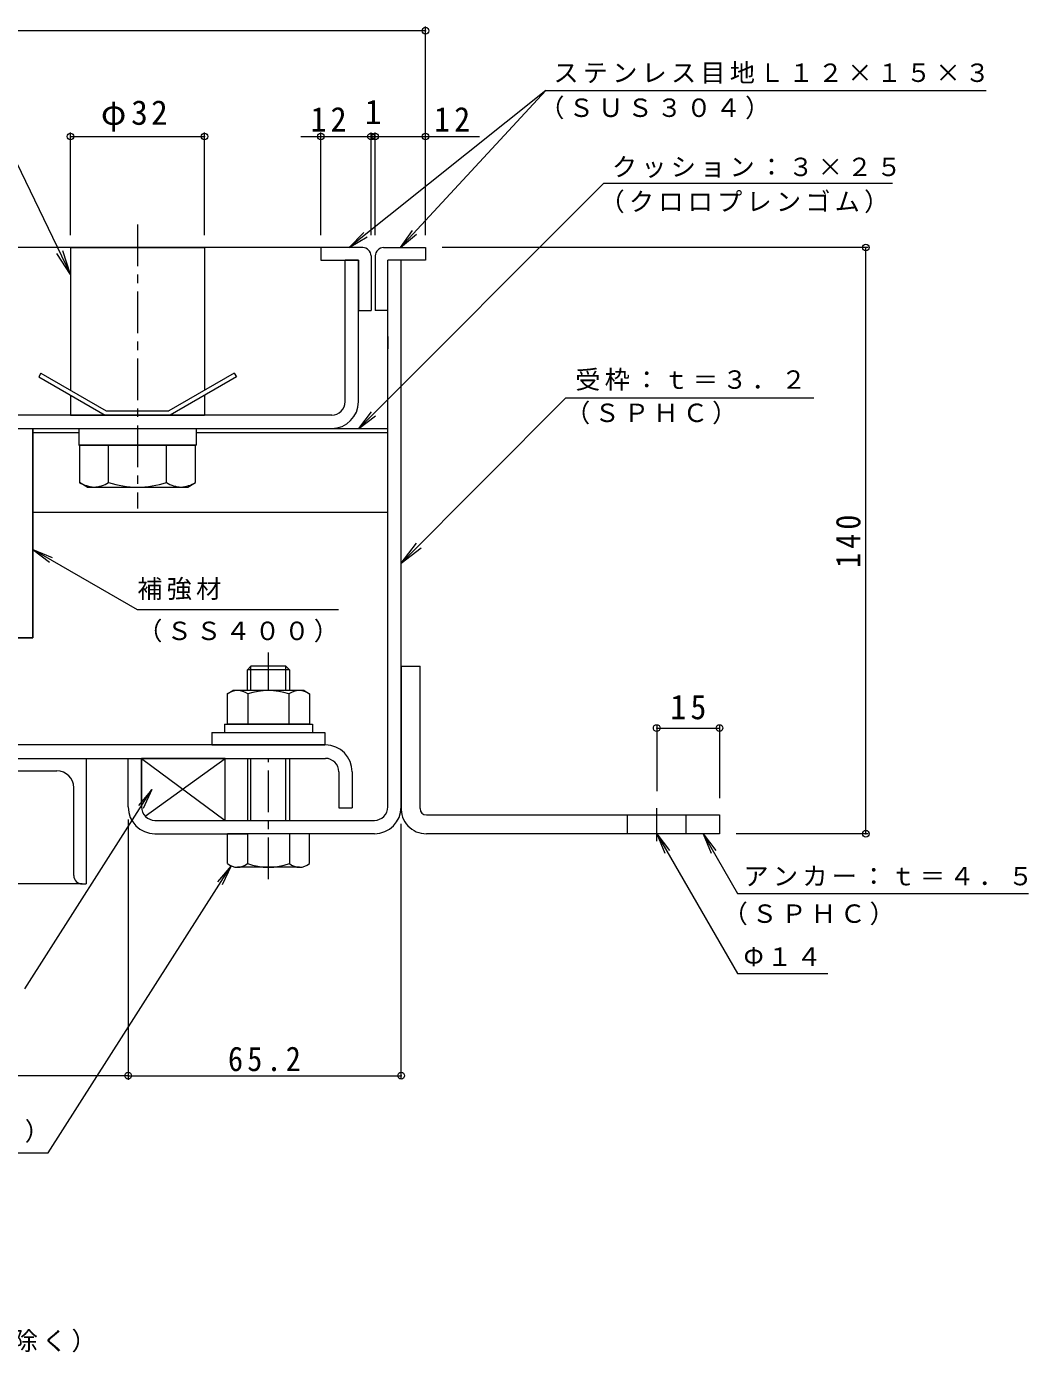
# Model space of a CAD drawing. Units: millimetres on the paper, enlarged 10 times, with parts at other scales. Extents: x -2670 to 2753, y -1962 to 1808.
# Drawn here: x 1557 to 2753, y 194 to 1778 of the extents above; entities that cross this region are included whole.
import ezdxf
from ezdxf.enums import TextEntityAlignment as Align

# ---------------------------------------------------------------- set-up
doc = ezdxf.new("R2010")
doc.units = ezdxf.units.MM
doc.header["$LTSCALE"] = 10
doc.header["$PDMODE"] = 32
doc.header["$PDSIZE"] = 8
doc.linetypes.add('CHAIN1', pattern=[8, 5, -1, 1, -1])
for name, color, linetype, lineweight in [('D-1', 2, 'Continuous', 9), ('D-2', 3, 'Continuous', 9), ('D-3', 4, 'Continuous', 9), ('D-5', 7, 'Continuous', 9), ('D-6', 6, 'Continuous', 9), ('D-7', 5, 'Continuous', 5), ('D-8', 5, 'Continuous', 5), ('D-9', 134, 'Continuous', 5), ('D-A', 3, 'Continuous', 9), ('D-B', 6, 'Continuous', 9), ('D-C', 5, 'Continuous', 5), ('D-E', 3, 'Continuous', 9), ('D-F', 7, 'Continuous', 9)]:
    doc.layers.add(name, color=color, linetype=linetype, lineweight=lineweight)
doc.styles.add('ＭＳ ゴシック', font='')
doc.styles.get('ＭＳ ゴシック').set_extended_font_data('MS Gothic')

msp = doc.modelspace()

# ---------------------------------------------------------------- linework, layer by layer
at = {"layer": 'D-1'}
for p, q in [((1988.3, 845.54), (1988.3, 1498.54)), ((2004.3, 845.54), (2004.3, 1498.54)), ((1694.3, 845.54), (1694.3, 903.54)), ((1710.3, 829.54), (1972.3, 829.54)), ((1710.3, 813.54), (1820.8, 813.54)), ((1972.3, 813.54), (1870.8, 813.54))]:
    msp.add_line(p, q, dxfattribs=at)
msp.add_lwpolyline([(1678.3, 845.54), (1678.3, 903.54), (1694.3, 903.54)], dxfattribs=at)
for centre, radius, start, end in [((1710.3, 845.54), 32, 180, 270), ((1710.3, 845.54), 16, 180, 270), ((1972.3, 845.54), 16, 270, 0), ((1972.3, 845.54), 32, 270, 0)]:
    msp.add_arc(centre, radius, start, end, dxfattribs=at)
at = {"layer": 'D-2'}
for p, q in [((1953.3, 1498.54), (1937.3, 1498.54)), ((1937.3, 1329.54), (1937.3, 1498.54)), ((1953.3, 1329.54), (1953.3, 1498.54)), ((1921.3, 1313.54), (283.3, 1313.54)), ((283.3, 1297.54), (1921.3, 1297.54))]:
    msp.add_line(p, q, dxfattribs=at)
for radius in [16, 32]:
    msp.add_arc((1921.3, 1329.54), radius, 270, 0, dxfattribs=at)
at = {"layer": 'D-3'}
for p, q in [((1908.3, 1513.54), (283.3, 1513.54)), ((1958.3, 1513.54), (1908.3, 1513.54)), ((1908.3, 1513.54), (1908.3, 1498.54)), ((1983.3, 1513.54), (2033.3, 1513.54)), ((2033.3, 1513.54), (2033.3, 1498.54)), ((1968.3, 1503.54), (1968.3, 1438.54)), ((1973.3, 1503.54), (1973.3, 1438.54)), ((2033.3, 1498.54), (1988.3, 1498.54)), ((1988.3, 1438.54), (1988.3, 1498.54)), ((1953.3, 1438.54), (1968.3, 1438.54)), ((1988.3, 1438.54), (1973.3, 1438.54)), ((1574.11, 1363.54), (1571.61, 1359.21)), ((1574.11, 1363.54), (1652.05, 1318.54)), ((1804.99, 1363.54), (1727.05, 1318.54)), ((1804.99, 1363.54), (1807.49, 1359.21)), ((1571.61, 1359.21), (1650.71, 1313.54)), ((1807.49, 1359.21), (1728.39, 1313.54)), ((1652.05, 1318.54), (1727.05, 1318.54)), ((1650.71, 1313.54), (1728.39, 1313.54))]:
    msp.add_line(p, q, dxfattribs=at)
msp.add_lwpolyline([(1908.3, 1498.54), (1953.3, 1498.54), (1953.3, 1438.54)], dxfattribs=at)
for centre, start, end in [((1958.3, 1503.54), 0, 90), ((1983.3, 1503.54), 90, 180)]:
    msp.add_arc(centre, 10, start, end, dxfattribs=at)
at = {"layer": 'D-5'}
for p, q in [((2176.85, 1700.94), (1942.21, 1513.54)), ((2176.85, 1700.94), (2003.33, 1513.54)), ((2176.85, 1700.94), (2702.69, 1700.94)), ((1529.14, 1648.29), (1609.55, 1481.2)), ((2246.36, 1590.31), (1953.59, 1297.54)), ((2246.36, 1590.31), (2590.9, 1590.31)), ((1942.21, 1513.54), (1959.54, 1531.56)), ((1942.21, 1513.54), (1963.62, 1526.46)), ((2003.33, 1513.54), (2017.78, 1533.94)), ((2003.33, 1513.54), (2022.57, 1529.51)), ((1609.55, 1481.2), (1593.12, 1506.3)), ((1609.55, 1481.2), (1600.18, 1509.7)), ((2200.7, 1333.92), (2004.3, 1136.85)), ((2200.7, 1333.92), (2497.04, 1333.92)), ((1953.59, 1297.54), (1968.81, 1317.37)), ((1953.59, 1297.54), (1973.42, 1312.76)), ((2004.3, 1136.85), (2022.52, 1160.68)), ((1564.55, 1153.02), (1584.38, 1137.8)), ((2004.3, 1136.85), (2028.07, 1155.15)), ((1555.06, 628.42), (1706.79, 866.52)), ((1706.79, 866.52), (1690.71, 847.37)), ((1706.79, 866.52), (1696.22, 843.87)), ((2309.3, 813.54), (2318.87, 790.44)), ((2309.3, 813.54), (2324.52, 793.71)), ((2309.3, 813.54), (2405.71, 646.55)), ((2364.6, 813.54), (2405.71, 742.33)), ((2364.6, 813.54), (2374.17, 790.44)), ((2364.6, 813.54), (2379.82, 793.71)), ((1582.84, 432.41), (1801.25, 775.17)), ((1801.25, 775.17), (1785.18, 756.02)), ((1801.25, 775.17), (1790.68, 752.51)), ((2405.71, 742.33), (2753.15, 742.33)), ((2405.71, 646.55), (2513.76, 646.55)), ((888.11, 432.41), (1582.84, 432.41))]:
    msp.add_line(p, q, dxfattribs=at)
msp.add_lwpolyline([(1929.29, 1081), (1689.29, 1081), (1564.55, 1153.02), (1587.65, 1143.46)], dxfattribs=at)
at = {"layer": 'D-6'}
for p, q in [((1988.3, 1407.54), (1988.3, 1392.54)), ((283.3, 1297.54), (1988.3, 1297.54)), ((1564.55, 1292.54), (1619.55, 1292.54)), ((1759.55, 1292.54), (1988.3, 1292.54)), ((1564.55, 1197.54), (1988.3, 1197.54)), ((1694.3, 903.54), (1694.3, 845.54)), ((1698.82, 834.4), (1794.3, 903.54))]:
    msp.add_line(p, q, dxfattribs=at)
msp.add_lwpolyline([(1710.3, 829.54), (1794.3, 829.54), (1794.3, 903.54), (1694.3, 903.54), (1794.3, 829.54)], dxfattribs=at)
at = {"layer": 'D-7', "linetype": 'CHAIN1'}
for p, q in [((1845.8, 984.54), (1845.8, 1030.18)), ((1845.8, 759.15), (1845.8, 903.54))]:
    msp.add_line(p, q, dxfattribs=at)
at = {"layer": 'D-7'}
for p, q in [((1824.86, 1013.54), (1820.8, 1009.48)), ((1866.74, 1013.54), (1824.86, 1013.54)), ((1824.86, 984.54), (1824.86, 1013.54)), ((1866.74, 1013.54), (1870.8, 1009.48)), ((1866.74, 984.54), (1866.74, 1013.54)), ((1870.8, 1009.48), (1820.8, 1009.48)), ((1820.8, 984.54), (1820.8, 1009.48)), ((1870.8, 1009.48), (1870.8, 986.04)), ((1870.8, 1009.48), (1870.8, 984.54)), ((1820.8, 903.54), (1820.8, 829.54)), ((1824.86, 829.54), (1824.86, 903.54)), ((1866.74, 829.54), (1866.74, 903.54)), ((1870.8, 903.54), (1870.8, 829.54)), ((1894.8, 813.54), (1796.8, 813.54)), ((1796.8, 778.01), (1796.8, 813.54)), ((1820.8, 813.54), (1820.8, 778.01)), ((1870.8, 813.54), (1870.8, 778.01)), ((1894.8, 778.01), (1894.8, 813.54)), ((1882.8, 773.54), (1808.8, 773.54))]:
    msp.add_line(p, q, dxfattribs=at)
at = {"layer": 'D-7', "color": 2, "lineweight": 9}
for p, q in [((1796.72, 980.74), (1803.3, 984.54)), ((1888.3, 984.54), (1803.3, 984.54)), ((1796.72, 980.74), (1796.72, 944.54)), ((1821.26, 980.74), (1821.26, 944.54)), ((1870.34, 980.74), (1870.34, 944.54))]:
    msp.add_line(p, q, dxfattribs=at)
at = {"layer": 'D-7', "color": 134}
for p, q in [((1778.3, 934.54), (1778.3, 919.54)), ((1778.3, 934.54), (1913.3, 934.54)), ((1913.3, 934.54), (1913.3, 919.54)), ((1778.3, 919.54), (1913.3, 919.54))]:
    msp.add_line(p, q, dxfattribs=at)
at = {"layer": 'D-7', "color": 6, "lineweight": 9}
for p, q in [((1793.3, 944.54), (1793.3, 934.54)), ((1793.3, 934.54), (1898.3, 934.54))]:
    msp.add_line(p, q, dxfattribs=at)
at = {"layer": 'D-7', "color": 2, "lineweight": 9}
msp.add_lwpolyline([(1888.3, 984.54), (1894.87, 980.74), (1894.87, 944.54), (1796.72, 944.54)], dxfattribs=at)
at = {"layer": 'D-7', "color": 6, "lineweight": 9}
msp.add_lwpolyline([(1793.3, 944.54), (1898.3, 944.54), (1898.3, 934.54)], dxfattribs=at)
at = {"layer": 'D-7', "color": 2, "lineweight": 9}
for centre, radius, start, end in [((1811.21, 955.66), 28.97, 94.38438, 120), ((1808.23, 960.34), 24.21, 57.42749, 88.18784), ((1845.8, 903.34), 81.2, 72.41188, 107.5881), ((1883.37, 960.34), 24.21, 91.81215, 122.57249), ((1880.39, 955.66), 28.97, 59.99998, 85.6156)]:
    msp.add_arc(centre, radius, start, end, dxfattribs=at)
at = {"layer": 'D-7'}
for centre, radius, start, end in [((1808.8, 791.87), 18.33, 229.1022, 310.89809), ((1845.8, 845.62), 72.08, 249.70546, 290.29454), ((1882.8, 791.87), 18.33, 229.10191, 310.8978)]:
    msp.add_arc(centre, radius, start, end, dxfattribs=at)
at = {"layer": 'D-8'}
msp.add_line((564.55, 1297.54), (1564.55, 1297.54), dxfattribs=at)
msp.add_lwpolyline([(1564.55, 1297.54), (1564.55, 1047.54), (564.55, 1047.54)], dxfattribs=at)
at = {"layer": 'D-9'}
for p, q in [((1557, 1297.54), (1564.55, 1297.54)), ((1564.55, 1047.54), (1564.55, 1297.54)), ((1314.55, 1047.54), (1564.55, 1047.54))]:
    msp.add_line(p, q, dxfattribs=at)
at = {"layer": 'D-A'}
for p, q in [((1913.8, 919.54), (283.3, 919.54)), ((283.3, 903.54), (1913.8, 903.54)), ((1929.8, 887.54), (1929.8, 844.54)), ((1945.8, 887.54), (1945.8, 844.54)), ((1929.8, 844.54), (1945.8, 844.54))]:
    msp.add_line(p, q, dxfattribs=at)
for radius in [32, 16]:
    msp.add_arc((1913.8, 887.54), radius, 0, 90, dxfattribs=at)
at = {"layer": 'D-B'}
for p, q in [((1478.3, 903.54), (1628.3, 903.54)), ((1628.3, 903.54), (1628.3, 753.54)), ((1488.3, 888.54), (1593.3, 888.54)), ((1613.3, 763.54), (1613.3, 868.54)), ((1623.3, 753.54), (283.3, 753.54)), ((1623.3, 753.54), (1628.3, 753.54))]:
    msp.add_line(p, q, dxfattribs=at)
for centre, radius, start, end in [((1593.3, 868.54), 20, 0, 90), ((1623.3, 763.54), 10, 180, 270)]:
    msp.add_arc(centre, radius, start, end, dxfattribs=at)
at = {"layer": 'D-C', "color": 2, "linetype": 'CHAIN1', "lineweight": 9}
msp.add_line((1689.55, 1541.22), (1689.55, 1201.91), dxfattribs=at)
at = {"layer": 'D-C', "color": 2, "lineweight": 9}
for p, q in [((1609.55, 1513.54), (1609.55, 1343.08)), ((1609.55, 1513.54), (1769.55, 1513.54)), ((1769.55, 1513.54), (1769.55, 1343.08)), ((1609.55, 1337.3), (1609.55, 1313.54)), ((1769.55, 1337.3), (1769.55, 1313.54)), ((1609.55, 1313.54), (1769.55, 1313.54))]:
    msp.add_line(p, q, dxfattribs=at)
at = {"layer": 'D-C', "color": 134}
for p, q in [((1619.55, 1297.54), (1619.55, 1277.54)), ((1619.55, 1297.54), (1759.55, 1297.54)), ((1759.55, 1297.54), (1759.55, 1277.54)), ((1619.55, 1277.54), (1759.55, 1277.54))]:
    msp.add_line(p, q, dxfattribs=at)
at = {"layer": 'D-C'}
for p, q in [((1620.27, 1277.54), (1620.27, 1232.9)), ((1758.83, 1277.54), (1620.27, 1277.54)), ((1654.91, 1232.9), (1654.91, 1277.54)), ((1724.19, 1232.9), (1724.19, 1277.54)), ((1758.83, 1232.9), (1758.83, 1277.54)), ((1629.55, 1227.54), (1620.27, 1232.9))]:
    msp.add_line(p, q, dxfattribs=at)
msp.add_lwpolyline([(1629.55, 1227.54), (1749.55, 1227.54), (1758.83, 1232.9)], dxfattribs=at)
for centre, radius, start, end in [((1640.71, 1268.31), 40.89, 240, 265.61574), ((1636.51, 1261.71), 34.18, 271.81354, 302.57069), ((1689.55, 1342.18), 114.64, 252.41203, 287.58795), ((1742.59, 1261.71), 34.18, 237.42929, 268.18645), ((1738.39, 1268.31), 40.89, 274.38425, 299.99998)]:
    msp.add_arc(centre, radius, start, end, dxfattribs=at)
at = {"layer": 'D-E'}
for p, q in [((2004.3, 1013.54), (2004.3, 845.54)), ((2004.3, 1013.54), (2026.8, 1013.54)), ((2026.8, 843.54), (2026.8, 1013.54)), ((2034.3, 836.04), (2384.3, 836.04)), ((2274.3, 813.54), (2274.3, 836.04)), ((2344.3, 813.54), (2344.3, 836.04)), ((2384.3, 836.04), (2384.3, 813.54)), ((2384.3, 813.54), (2034.3, 813.54))]:
    msp.add_line(p, q, dxfattribs=at)
at = {"layer": 'D-E', "linetype": 'CHAIN1'}
msp.add_line((2309.3, 804.81), (2309.3, 844.25), dxfattribs=at)
at = {"layer": 'D-E'}
for radius, start in [(30, 176.17647), (7.5, 180.00027)]:
    msp.add_arc((2034.3, 843.54), radius, start, 270, dxfattribs=at)
at = {"layer": 'D-F'}
for p, q in [((2033.3, 1528.54), (2033.3, 1777.53)), ((2033.3, 1772.53), (283.3, 1772.53)), ((1609.55, 1528.54), (1609.55, 1651.16)), ((1769.55, 1528.54), (1769.55, 1651.16)), ((1908.3, 1528.54), (1908.3, 1651.16)), ((1968.3, 1528.54), (1968.3, 1651.16)), ((1973.3, 1528.54), (1973.3, 1651.16)), ((1609.55, 1646.16), (1769.55, 1646.16)), ((1884.47, 1646.16), (1968.3, 1646.16)), ((1968.3, 1646.16), (1973.3, 1646.16)), ((1973.3, 1646.16), (2097.65, 1646.16)), ((2561.93, 1513.54), (2053.3, 1513.54)), ((2558.93, 813.54), (2558.93, 1513.54)), ((2309.3, 942.79), (2309.3, 864.25)), ((2309.3, 939.79), (2384.3, 939.79)), ((2384.3, 942.79), (2384.3, 856.04)), ((1678.29, 830.54), (1678.29, 519.64)), ((2004.3, 521.64), (2004.3, 825.54)), ((2561.93, 813.54), (2404.3, 813.54)), ((1678.29, 524.64), (283.3, 524.64)), ((1678.29, 524.64), (2004.3, 524.64))]:
    msp.add_line(p, q, dxfattribs=at)
for p in [(2033.3, 1772.53), (1609.55, 1646.16), (1769.55, 1646.16), (1908.3, 1646.16), (1968.3, 1646.16), (1973.3, 1646.16), (2033.3, 1646.16), (2558.93, 1513.54), (2309.3, 939.79), (2384.3, 939.79), (2558.93, 813.54), (1678.29, 524.64), (2004.3, 524.64)]:
    msp.add_point(p, dxfattribs=at)

# ---------------------------------------------------------------- texts
at = {"layer": 'D-5', "char_height": 21.99, "attachment_point": 7, "style": 'ＭＳ ゴシック'}
for s, insert in [('\\T1.17;ステンレス目地Ｌ１２×１５×３', (2186.04, 1709.11)), ('\\T1.17;（ＳＵＳ３０４）', (2169.2, 1666.67)), ('\\T1.17;クッション：３×２５', (2255.91, 1596.64)), ('\\T1.17;（クロロプレンゴム）', (2241.09, 1554.54)), ('\\T1.17;受枠：ｔ＝３．２', (2212.2, 1342.48)), ('\\T1.17;（ＳＰＨＣ）', (2200.03, 1302.33)), ('\\T1.17;補強材', (1689.29, 1092.48)), ('\\T1.17;（ＳＳ４００）', (1689.29, 1041.96)), ('\\T1.17;アンカー：ｔ＝４．５', (2413.02, 750.85)), ('\\T1.17;（ＳＰＨＣ）', (2388.04, 704.25)), ('\\T1.17;Φ１４', (2413.02, 655.07)), ('\\T1.17;六角ボルト：Ｍ１０×４０（ＳＵＳ３０４）', (888.11, 444.43)), ('\\T1.17;表面処理：下塗り＋焼付塗装（但し目地、把手、パッキン、クッション材を除く）', (347.31, 194.07))]:
    msp.add_mtext(s, dxfattribs=dict(at, insert=insert))
at = {"layer": 'D-F', "color": 2, "style": 'ＭＳ ゴシック'}
msp.add_text('1', height=29.33, dxfattribs=at).set_placement((1960.8, 1652.16), align=Align.BOTTOM_LEFT)
at = {"layer": 'D-F', "color": 2, "char_height": 29.33, "attachment_point": 7, "style": 'ＭＳ ゴシック'}
for s, insert in [('\\T1.19;φ32', (1645.8, 1652.16)), ('\\T1.27;\\W0.95;12', (1896.01, 1652.16)), ('\\T1.27;\\W0.95;12', (2043.58, 1652.16)), ('\\T1.27;\\W0.95;15', (2325.55, 949.79)), ('\\T1.28;\\W0.9;65.2', (1797.55, 529.64))]:
    msp.add_mtext(s, dxfattribs=dict(at, insert=insert))
at = {"layer": 'D-F', "color": 2, "insert": (2552.93, 1131.04), "char_height": 29.33, "attachment_point": 7, "rotation": 90, "style": 'ＭＳ ゴシック'}
msp.add_mtext('\\T1.27;\\W0.9;140', dxfattribs=at)

doc.saveas('drawing.dxf')
